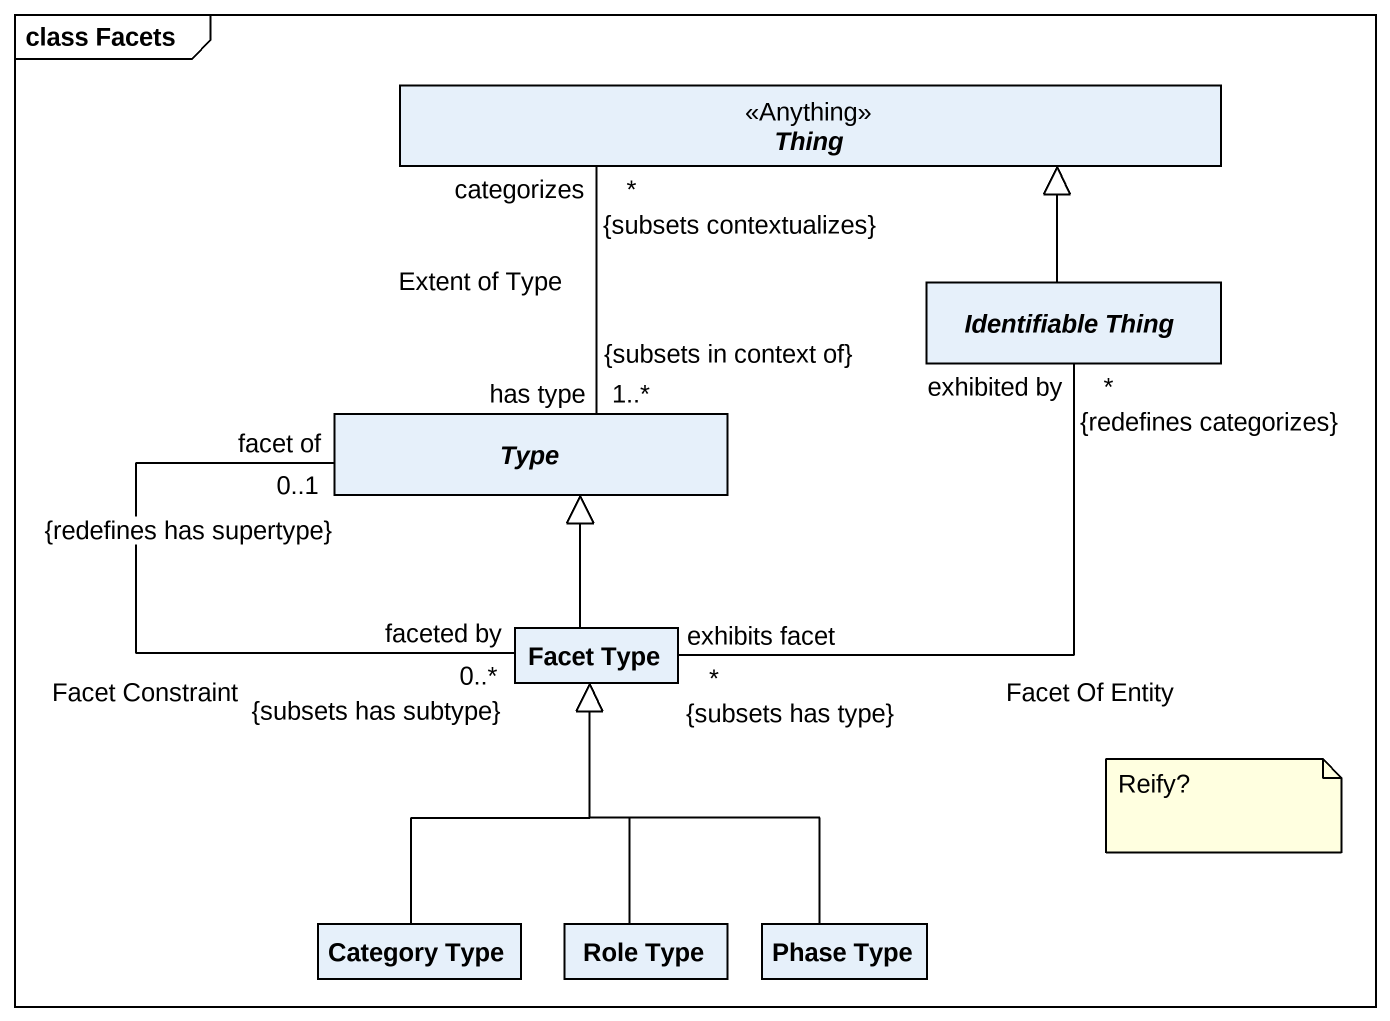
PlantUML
@startuml
mainframe class Facets
hide circle
hide empty members
abstract class Thing <<Anything>>
abstract class "Identifiable Thing" as Identifiable_Thing
abstract class Type
class "Facet Type" as Facet_Type
class "Category Type" as Category_Type
class "Role Type" as Role_Type
class "Phase Type" as Phase_Type
Identifiable_Thing -up-|> Thing
Identifiable_Thing "exhibited by\n*\n{redefines categorizes}" -- "exhibits facet\n*\n{subsets has type}" Facet_Type : Facet Of Entity
Type "has type\n1..*\n{subsets in context of}" -up- "categorizes\n*\n{subsets contextualizes}" Thing : Extent of Type
Facet_Type -up-|> Type
Facet_Type "faceted by\n0..*\n{subsets has subtype}" -up- "facet of\n0..1\n{redefines has supertype}" Type : Facet Constraint
Category_Type -up-|> Facet_Type
Role_Type -up-|> Facet_Type
Phase_Type -up-|> Facet_Type
note as N1
  Reify?
end note
@enduml
